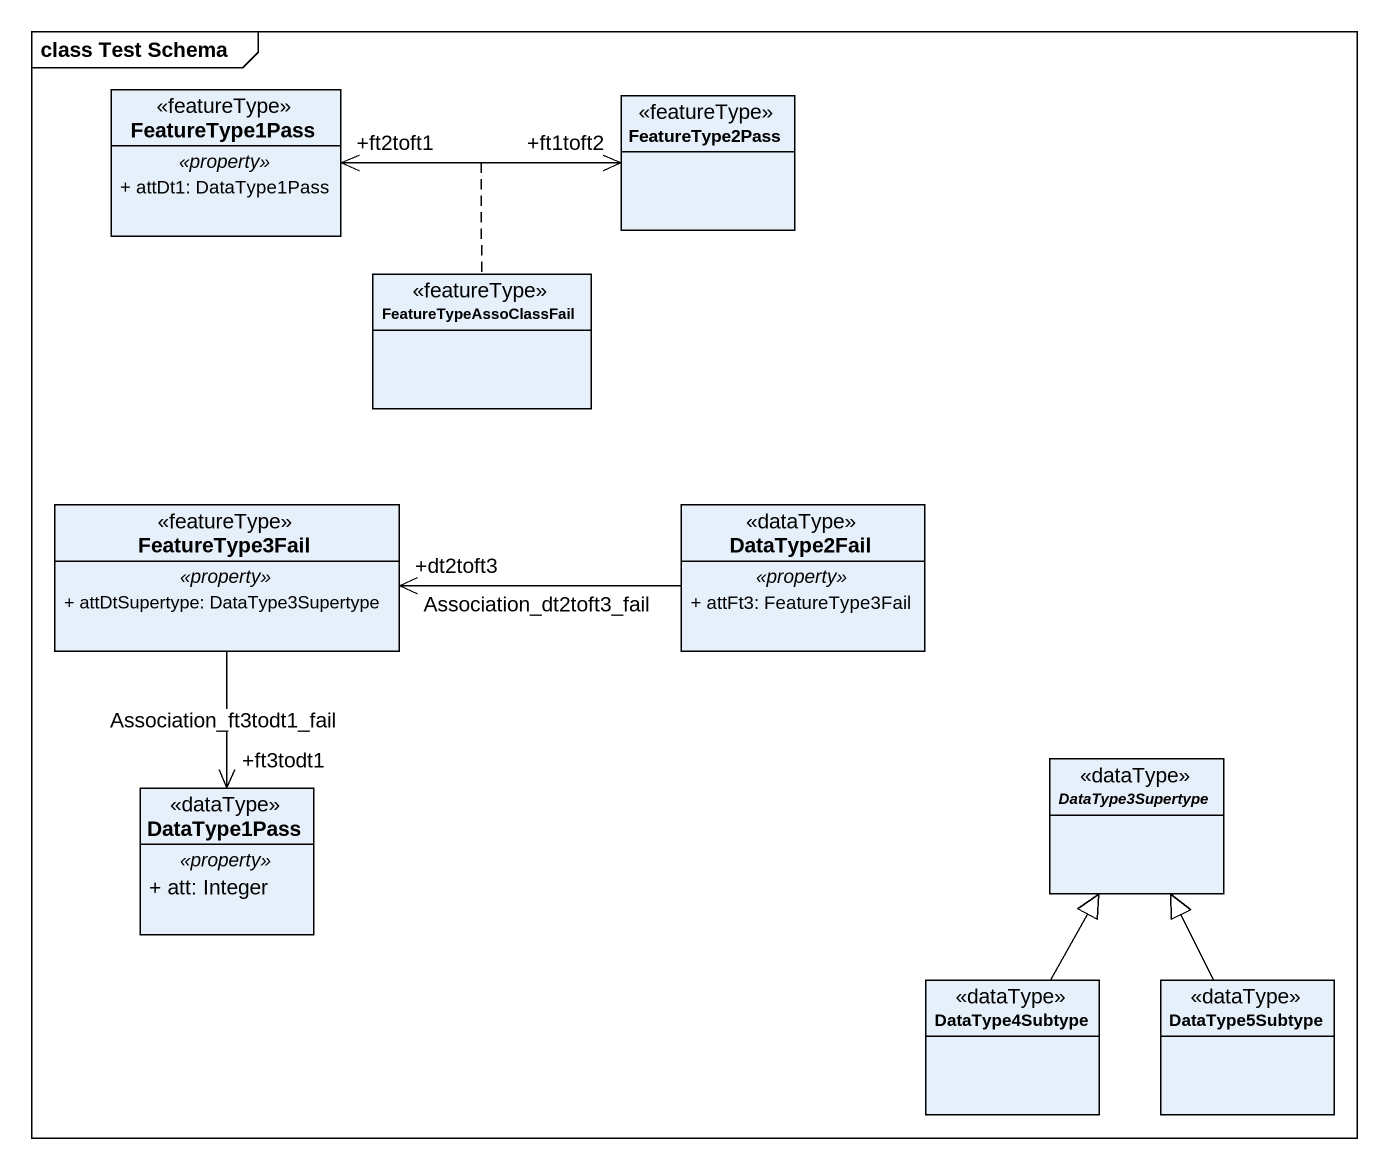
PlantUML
@startuml
mainframe class Test Schema
hide circle
hide empty members
skinparam classAttributeIconSize 0
class FeatureType1Pass <<featureType>> {
  .. <<property>> ..
  + attDt1: DataType1Pass
}
class FeatureType2Pass <<featureType>>
class FeatureTypeAssoClassFail <<featureType>>
class FeatureType3Fail <<featureType>> {
  .. <<property>> ..
  + attDtSupertype: DataType3Supertype
}
class DataType2Fail <<dataType>> {
  .. <<property>> ..
  + attFt3: FeatureType3Fail
}
abstract class DataType3Supertype <<dataType>>
class DataType1Pass <<dataType>> {
  .. <<property>> ..
  + att: Integer
}
class DataType4Subtype <<dataType>>
class DataType5Subtype <<dataType>>
FeatureType1Pass "+ft2toft1" <-right-> "+ft1toft2" FeatureType2Pass
(FeatureType1Pass, FeatureType2Pass) .. FeatureTypeAssoClassFail
FeatureType3Fail --> "+ft3todt1" DataType1Pass : Association_ft3todt1_fail
DataType2Fail -left-> "+dt2toft3" FeatureType3Fail : Association_dt2toft3_fail
DataType4Subtype -up-|> DataType3Supertype
DataType5Subtype -up-|> DataType3Supertype
@enduml
